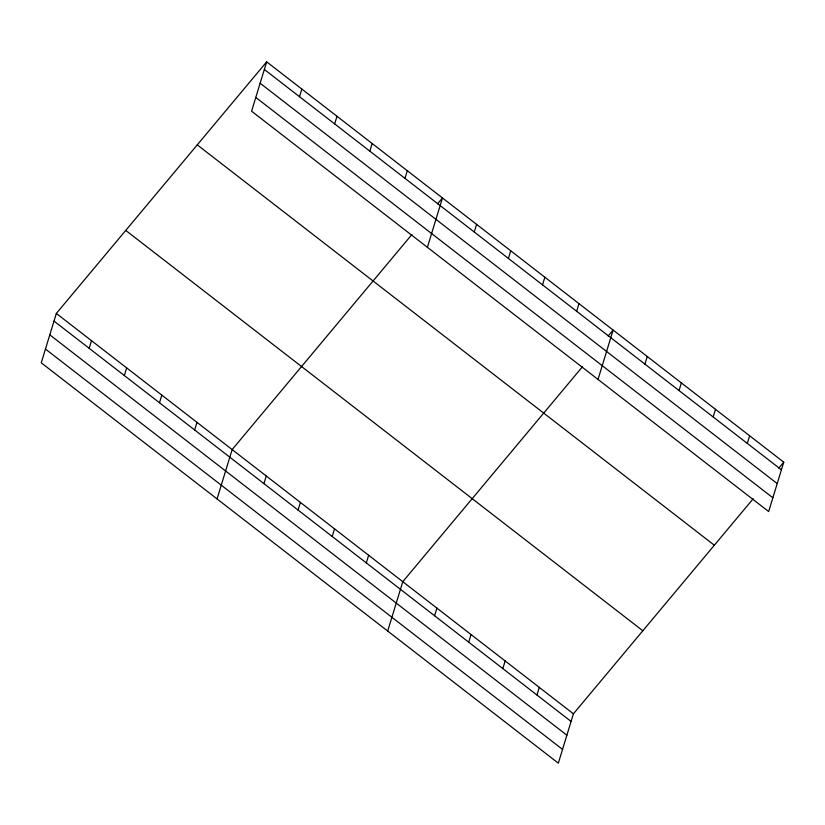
<?xml version="1.0" encoding="UTF-8"?>
<svg xmlns="http://www.w3.org/2000/svg" width="825" height="825" viewBox="0 0 825 825"><rect width="100%" height="100%" fill="white"/><g stroke="black" fill="none" stroke-linecap="round" stroke-linejoin="round"><path stroke-width="1.24" d="M266.671 61.834L251.584 111.189L768.663 511.552L783.75 462.186L266.671 61.834L56.337 313.448L41.25 362.814L558.329 763.166L573.416 713.811L753.173 498.764M89.172 348.305L91.503 340.673M124.328 375.53L126.668 367.898M159.493 402.755L161.824 395.123M194.648 429.98L196.989 422.348M299.506 96.69L301.837 89.059M217.057 498.939L232.145 449.573L411.902 234.527M334.661 123.905L336.992 116.273M263.938 483.625L266.279 475.994M369.827 151.13L372.157 143.498M298.073 510.056L300.403 502.415M404.982 178.355L407.323 170.723M332.197 536.477L334.527 528.846M427.391 247.314L442.478 197.948L437.518 203.878M366.321 562.898L368.651 555.266M474.272 232.011L476.603 224.369M387.688 631.053L402.786 581.687L582.543 366.64M508.396 258.431L510.737 250.8M434.579 615.749L436.91 608.118M542.53 284.852L544.861 277.221M468.703 642.17L471.034 634.538M576.654 311.272L578.985 303.641M502.827 668.59L505.168 660.959M598.022 379.428L613.119 330.072L608.159 336.002M536.962 695.011L539.292 687.38M644.913 364.124L647.243 356.493M679.037 390.545L681.368 382.913M713.161 416.965L715.492 409.334M747.285 443.396L749.626 435.765M778.79 468.115L783.75 462.186M264.34 69.465L781.419 469.817M260.133 83.232L777.202 483.584M255.791 97.422L772.87 497.774M197.268 144.87L714.337 545.222M125.751 230.412L642.83 630.774M56.337 313.448L573.416 713.811M54.007 321.08L571.086 721.442M49.799 334.857L566.878 735.209M45.457 349.047L562.537 749.399"/></g></svg>
